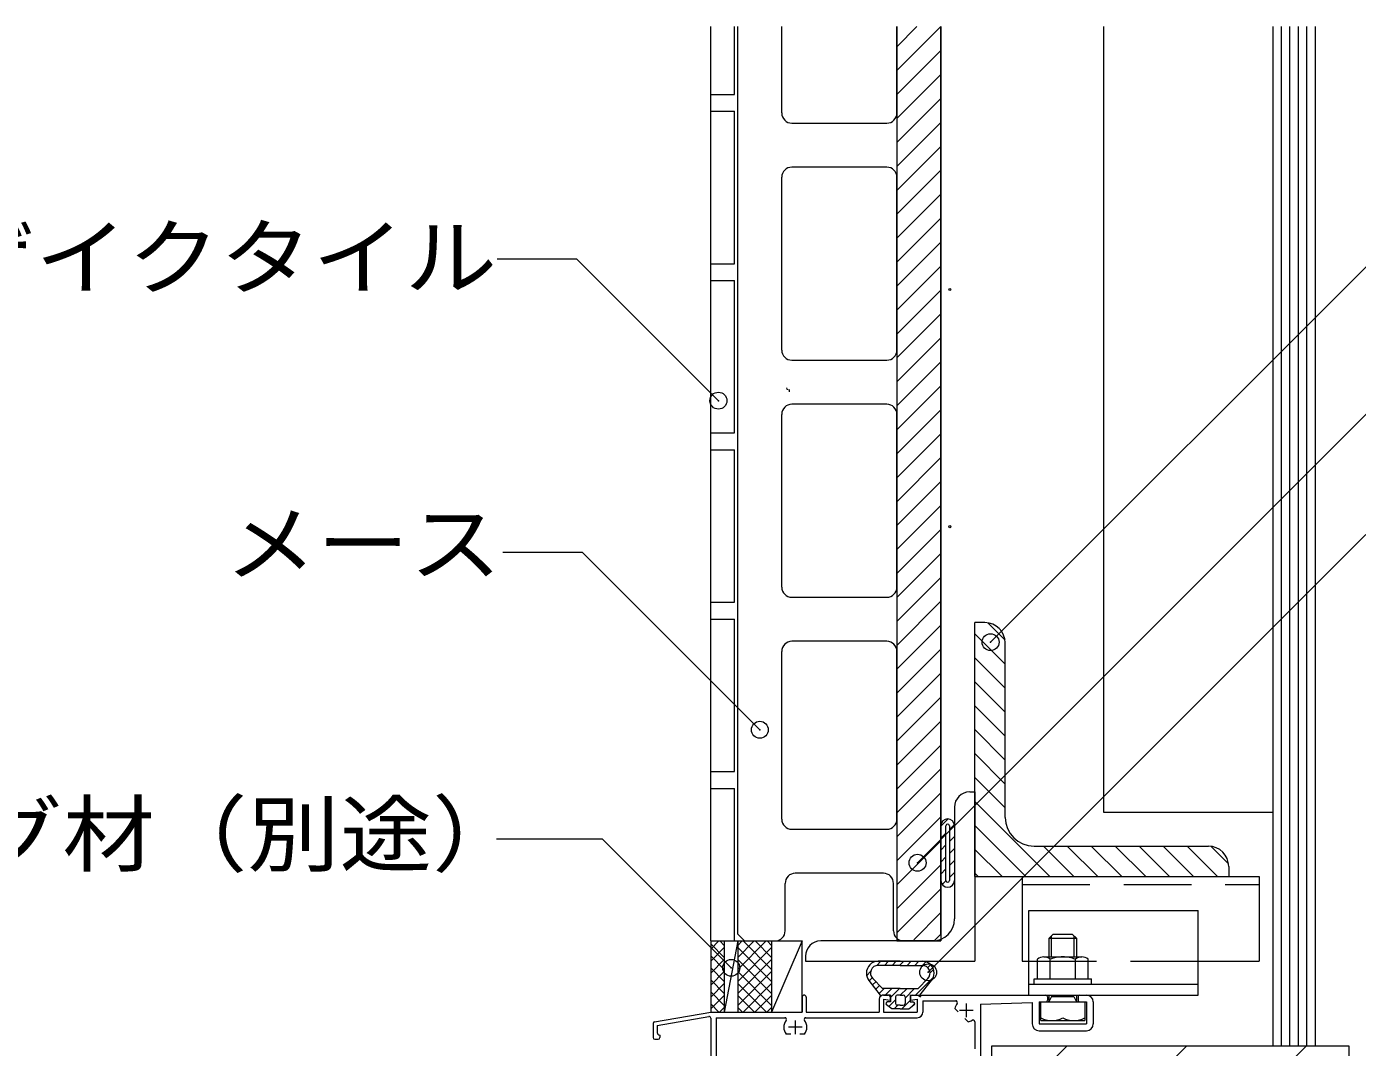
# Model space of a CAD drawing. Units: millimetres on the paper, enlarged 8 times, with parts at other scales. Extents: x -1558 to 1610, y -1130 to 1116.
# Drawn here: x 157.5 to 472, y 656.5 to 897.6 of the extents above; entities that cross this region are included whole.
import ezdxf
from ezdxf.enums import TextEntityAlignment as Align

# ---------------------------------------------------------------- set-up
doc = ezdxf.new("R2010")
doc.units = ezdxf.units.MM
doc.header["$LTSCALE"] = 8
doc.header["$PDMODE"] = 32
doc.header["$PDSIZE"] = 4
doc.linetypes.add('CHAIN1', pattern=[8, 5, -1, 1, -1])
doc.linetypes.add('DASHED2', pattern=[3, 2, -1])
for name, color, linetype, lineweight in [('1-0', 2, 'Continuous', 18), ('1-3', 7, 'Continuous', 9), ('1-4', 4, 'Continuous', 9), ('1-5', 7, 'Continuous', 9), ('1-6', 1, 'Continuous', 18), ('1-9', 7, 'Continuous', 9)]:
    doc.layers.add(name, color=color, linetype=linetype, lineweight=lineweight)
doc.styles.add('ＭＳ ゴシック', font='')
doc.styles.get('ＭＳ ゴシック').set_extended_font_data('MS Gothic')

msp = doc.modelspace()

# ---------------------------------------------------------------- linework, layer by layer
at = {"layer": '1-0'}
for p, q in [((325.558, 683.199), (325.558, 897.599)), ((335.958, 877.199), (335.958, 897.599)), ((363.158, 877.199), (363.158, 897.599)), ((373.558, 683.199), (373.558, 897.599)), ((338.358, 874.799), (360.758, 874.799)), ((335.958, 821.199), (335.958, 861.999)), ((360.758, 864.399), (338.358, 864.399)), ((363.158, 821.199), (363.158, 861.999)), ((338.358, 818.799), (360.758, 818.799)), ((360.758, 808.399), (338.358, 808.399)), ((335.958, 765.199), (335.958, 805.999)), ((363.158, 765.199), (363.158, 805.999)), ((338.358, 762.799), (360.758, 762.799)), ((360.758, 752.399), (338.358, 752.399)), ((335.958, 710.399), (335.958, 749.999)), ((363.158, 710.399), (363.158, 749.999)), ((338.358, 707.999), (360.758, 707.999)), ((336.758, 683.999), (336.758, 695.199)), ((359.958, 697.599), (339.158, 697.599)), ((362.358, 683.999), (362.358, 695.199)), ((325.558, 683.199), (327.158, 681.599)), ((371.958, 681.599), (373.558, 683.199)), ((327.158, 681.599), (334.358, 681.599)), ((371.958, 681.599), (364.758, 681.599))]:
    msp.add_line(p, q, dxfattribs=at)
at = {"layer": '1-0', "color": 7, "lineweight": 9}
msp.add_line((337.685, 811.865), (337.685, 811.286), dxfattribs=at)
for centre in [(375.69, 835.472), (375.69, 835.472), (375.69, 779.472)]:
    msp.add_circle(centre, 0.24, dxfattribs=at)
at = {"layer": '1-0'}
for centre, start, end in [((338.358, 877.199), 180, 270), ((360.758, 877.199), 270, 0), ((338.358, 861.999), 90, 180), ((360.758, 861.999), 0, 90), ((338.358, 821.199), 180, 270), ((360.758, 821.199), 270, 0), ((338.358, 805.999), 90, 180), ((360.758, 805.999), 0, 90), ((338.358, 765.199), 180, 270), ((360.758, 765.199), 270, 0), ((338.358, 749.999), 90, 180), ((360.758, 749.999), 0, 90), ((338.358, 710.399), 180, 270), ((360.758, 710.399), 270, 0), ((339.158, 695.199), 90, 180), ((359.958, 695.199), 0, 90), ((334.358, 683.999), 270, 0), ((364.758, 683.999), 180, 270)]:
    msp.add_arc(centre, 2.4, start, end, dxfattribs=at)
at = {"layer": '1-0', "color": 7, "lineweight": 9}
msp.add_arc((337.444, 812.265), 0.4, 180, 270, dxfattribs=at)
at = {"layer": '1-3', "color": 3, "lineweight": 18}
for p, q in [((383.958, 756.799), (381.558, 756.799)), ((381.558, 696.799), (381.558, 756.799)), ((388.758, 710.799), (388.758, 751.999)), ((380.358, 716.799), (381.558, 716.799)), ((381.558, 716.799), (381.558, 676.799)), ((376.758, 713.199), (376.758, 686.799)), ((395.558, 703.999), (436.758, 703.999)), ((441.558, 699.199), (441.558, 696.799)), ((381.558, 696.799), (441.558, 696.799)), ((371.558, 681.599), (345.158, 681.599)), ((341.558, 677.999), (341.558, 676.799)), ((341.558, 676.799), (381.558, 676.799))]:
    msp.add_line(p, q, dxfattribs=at)
at = {"layer": '1-3'}
for p, q in [((384.617, 756.754), (388.712, 752.658)), ((381.558, 754.156), (388.758, 746.956)), ((381.558, 748.499), (388.758, 741.299)), ((381.558, 742.842), (388.758, 735.642)), ((381.558, 737.185), (388.758, 729.985)), ((381.558, 731.528), (388.758, 724.328)), ((381.558, 725.871), (388.758, 718.671)), ((381.558, 720.214), (388.758, 713.014)), ((381.558, 714.557), (399.316, 696.799)), ((381.558, 708.9), (393.66, 696.799)), ((381.558, 703.244), (388.002, 696.799)), ((397.773, 703.999), (404.973, 696.799)), ((403.43, 703.999), (410.63, 696.799)), ((409.087, 703.999), (416.287, 696.799)), ((414.744, 703.999), (421.944, 696.799)), ((420.4, 703.999), (427.6, 696.799)), ((426.058, 703.999), (433.257, 696.799)), ((431.714, 703.999), (438.914, 696.799)), ((437.417, 703.954), (441.512, 699.858)), ((381.558, 697.587), (382.346, 696.799))]:
    msp.add_line(p, q, dxfattribs=at)
at = {"layer": '1-3', "color": 2, "lineweight": 18}
for p, q in [((392.758, 696.799), (448.758, 696.799)), ((392.758, 696.799), (392.758, 676.799)), ((448.758, 696.799), (448.758, 676.799)), ((394.358, 688.799), (434.358, 688.799)), ((394.358, 668.799), (394.358, 688.799)), ((392.758, 676.799), (394.358, 676.799)), ((434.358, 676.799), (448.758, 676.799)), ((394.358, 671.359), (434.358, 671.359))]:
    msp.add_line(p, q, dxfattribs=at)
at = {"layer": '1-3', "color": 2, "linetype": 'DASHED2', "lineweight": 18}
for p, q in [((392.758, 694.959), (448.758, 694.959)), ((394.358, 676.799), (434.358, 676.799))]:
    msp.add_line(p, q, dxfattribs=at)
at = {"layer": '1-3', "color": 2, "lineweight": 18}
msp.add_lwpolyline([(394.358, 668.799), (434.358, 668.799), (434.358, 688.799)], dxfattribs=at)
at = {"layer": '1-3', "color": 3, "lineweight": 18}
for centre, radius, start, end in [((383.958, 751.999), 4.8, 0, 90), ((380.358, 713.199), 3.6, 90, 180), ((395.558, 710.799), 6.8, 180, 270), ((436.758, 699.199), 4.8, 0, 90), ((371.558, 686.799), 5.2, 270, 0), ((345.158, 677.999), 3.6, 90, 180)]:
    msp.add_arc(centre, radius, start, end, dxfattribs=at)
at = {"layer": '1-4', "color": 7}
for p, q in [((373.558, 897.599), (363.157, 887.198)), ((367.902, 897.599), (363.157, 892.855)), ((373.558, 897.599), (373.558, 681.619)), ((411.958, 897.599), (411.958, 711.999)), ((451.958, 897.599), (451.958, 656.799)), ((453.958, 897.599), (453.958, 656.799)), ((455.958, 897.599), (455.958, 656.799)), ((457.958, 897.599), (457.958, 656.799)), ((459.958, 897.599), (459.958, 656.799)), ((461.958, 897.599), (461.958, 656.799)), ((373.558, 891.942), (363.157, 881.541)), ((373.558, 886.285), (363.157, 875.884)), ((373.558, 880.628), (363.157, 870.227)), ((373.558, 874.971), (363.157, 864.571)), ((373.558, 869.315), (363.157, 858.914)), ((373.558, 863.658), (363.157, 853.257)), ((373.558, 858.001), (363.157, 847.6)), ((373.558, 852.344), (363.157, 841.943)), ((373.558, 846.687), (363.157, 836.286)), ((373.558, 841.03), (363.157, 830.629)), ((373.558, 835.373), (363.157, 824.973)), ((373.558, 829.717), (363.157, 819.316)), ((373.558, 824.06), (363.157, 813.659)), ((373.558, 818.403), (363.157, 808.002)), ((373.557, 812.745), (363.157, 802.345)), ((373.557, 807.088), (363.157, 796.688)), ((373.558, 801.431), (363.157, 791.032)), ((373.558, 795.776), (363.157, 785.375)), ((373.558, 790.119), (363.157, 779.718)), ((373.558, 784.462), (363.157, 774.061)), ((373.558, 778.805), (363.157, 768.404)), ((373.558, 773.148), (363.157, 762.747)), ((373.558, 767.491), (363.157, 757.09)), ((373.558, 761.835), (363.157, 751.434)), ((373.558, 756.178), (363.157, 745.777)), ((373.558, 750.521), (363.157, 740.12)), ((373.558, 744.864), (363.157, 734.463)), ((373.558, 739.207), (363.157, 728.806)), ((373.558, 733.55), (363.157, 723.149)), ((373.558, 727.893), (363.157, 717.493)), ((373.558, 722.237), (363.157, 711.836)), ((373.558, 716.58), (363.157, 706.179)), ((373.558, 710.923), (363.157, 700.522)), ((411.958, 711.999), (451.958, 711.999)), ((373.558, 705.266), (363.157, 694.865)), ((373.558, 699.609), (363.157, 689.208)), ((373.558, 693.952), (363.157, 683.551)), ((373.558, 688.295), (367.126, 681.864)), ((319.158, 681.599), (319.158, 664.799)), ((319.158, 681.599), (325.558, 681.599)), ((322.358, 681.599), (322.358, 664.799)), ((325.558, 681.599), (322.358, 664.799)), ((325.558, 681.599), (325.558, 664.799)), ((325.558, 681.599), (333.558, 681.599)), ((325.558, 681.599), (325.558, 664.799)), ((333.558, 681.599), (333.558, 664.799)), ((340.757, 664.799), (340.757, 681.599)), ((319.158, 664.799), (325.558, 664.799)), ((451.958, 656.799), (461.958, 656.799))]:
    msp.add_line(p, q, dxfattribs=at)
at = {"layer": '1-4', "linetype": 'CHAIN1'}
for p, q in [((373.558, 708.73), (375.246, 710.418)), ((375.558, 707.901), (376.736, 709.08)), ((373.558, 705.902), (374.758, 707.101)), ((375.558, 705.073), (376.758, 706.273)), ((373.558, 703.073), (374.758, 704.273)), ((373.558, 700.245), (374.758, 701.444)), ((375.558, 702.244), (376.758, 703.444)), ((373.558, 697.416), (374.758, 698.616)), ((375.558, 699.416), (376.758, 700.616)), ((373.876, 694.906), (374.758, 695.788)), ((375.558, 696.588), (376.758, 697.788))]:
    msp.add_line(p, q, dxfattribs=at)
at = {"layer": '1-4'}
for p, q in [((373.558, 695.863), (373.558, 708.836)), ((374.758, 695.878), (374.758, 708.82)), ((375.558, 708.82), (375.558, 695.878)), ((376.758, 708.836), (376.758, 695.88)), ((319.158, 679.672), (321.085, 681.599)), ((319.158, 680.904), (322.358, 677.705)), ((319.158, 676.844), (322.358, 680.044)), ((321.292, 681.599), (322.358, 680.533)), ((325.558, 674.872), (332.285, 681.599)), ((325.558, 677.701), (329.457, 681.599)), ((325.558, 680.529), (326.628, 681.599)), ((325.558, 680.048), (333.558, 672.048)), ((325.558, 672.044), (333.558, 680.044)), ((326.835, 681.599), (333.558, 674.876)), ((329.663, 681.599), (333.558, 677.705)), ((332.492, 681.599), (333.558, 680.533)), ((319.158, 678.076), (322.358, 674.876)), ((319.158, 674.015), (322.358, 677.215)), ((325.558, 677.219), (333.558, 669.219)), ((325.558, 669.215), (333.558, 677.215)), ((358.385, 675.801), (359.383, 676.799)), ((363.957, 676.799), (358.757, 676.799)), ((363.958, 676.799), (358.758, 676.799)), ((360.22, 675.839), (361.179, 676.799)), ((362.015, 675.839), (362.974, 676.799)), ((363.811, 675.839), (364.771, 676.799)), ((363.957, 676.799), (369.158, 676.799)), ((363.958, 676.799), (369.158, 676.799)), ((365.607, 675.839), (366.568, 676.799)), ((367.404, 675.839), (368.363, 676.799)), ((369.199, 675.838), (370.022, 676.662)), ((319.158, 675.248), (322.358, 672.048)), ((319.158, 671.187), (322.358, 674.387)), ((325.558, 674.391), (333.558, 666.391)), ((325.558, 666.387), (333.558, 674.387)), ((356.015, 673.432), (356.956, 674.372)), ((363.957, 675.839), (358.757, 675.839)), ((363.957, 675.839), (369.158, 675.839)), ((367.547, 668.799), (371.788, 673.039)), ((370.457, 675.301), (371.136, 675.98)), ((370.997, 674.044), (371.82, 674.867)), ((319.158, 672.419), (322.358, 669.219)), ((319.158, 668.358), (322.358, 671.558)), ((325.558, 671.562), (332.321, 664.799)), ((326.799, 664.799), (333.558, 671.558)), ((359.317, 668.799), (356.567, 672.255)), ((356.597, 672.217), (357.281, 672.901)), ((357.393, 671.217), (358.16, 671.983)), ((359.717, 670.399), (357.446, 672.709)), ((358.189, 670.217), (359.049, 671.078)), ((358.984, 669.217), (360.167, 670.399)), ((363.957, 670.399), (359.717, 670.399)), ((360.363, 668.799), (361.963, 670.399)), ((361.637, 668.277), (363.759, 670.399)), ((363.955, 668.799), (365.556, 670.399)), ((363.957, 670.399), (368.197, 670.399)), ((365.077, 668.125), (367.351, 670.399)), ((368.197, 670.399), (370.469, 672.709)), ((368.597, 668.799), (371.349, 672.255)), ((319.158, 669.591), (322.358, 666.391)), ((319.158, 665.53), (322.358, 668.73)), ((319.158, 666.762), (321.121, 664.799)), ((325.558, 668.734), (329.493, 664.799)), ((329.627, 664.799), (333.558, 668.73)), ((359.317, 668.799), (359.157, 668.399)), ((359.717, 668.799), (359.157, 668.399)), ((361.637, 668.799), (359.717, 668.799)), ((361.637, 667.199), (360.957, 667.199)), ((361.254, 666.098), (362.838, 667.681)), ((361.637, 668.799), (361.637, 667.199)), ((362.838, 668.399), (362.838, 666.799)), ((363.957, 668.799), (363.238, 668.799)), ((363.957, 668.799), (364.678, 668.799)), ((364.347, 665.599), (366.277, 667.529)), ((365.077, 668.399), (365.077, 666.799)), ((366.277, 668.799), (366.277, 667.199)), ((366.277, 667.199), (366.958, 667.199)), ((366.598, 666.053), (367.358, 666.813)), ((368.597, 668.799), (368.758, 668.399)), ((321.255, 664.799), (322.358, 665.902)), ((325.558, 665.906), (326.665, 664.799)), ((332.455, 664.799), (333.558, 665.902)), ((361.958, 665.599), (360.726, 666.473)), ((363.957, 665.599), (361.958, 665.599)), ((362.551, 665.599), (363.351, 666.399)), ((363.957, 666.399), (363.238, 666.399)), ((363.957, 666.399), (364.678, 666.399))]:
    msp.add_line(p, q, dxfattribs=at)
at = {"layer": '1-4', "color": 7}
for points in [[(363.157, 897.599), (363.157, 681.599), (373.558, 681.619)], [(333.558, 681.599), (340.757, 681.599), (333.558, 664.799)], [(325.558, 664.799), (333.558, 664.799), (340.758, 664.799)]]:
    msp.add_lwpolyline(points, dxfattribs=at)
at = {"layer": '1-4'}
for points in [[(366.277, 668.799), (368.197, 668.799), (368.758, 668.399)], [(363.957, 665.599), (365.958, 665.599), (367.189, 666.473)]]:
    msp.add_lwpolyline(points, dxfattribs=at)
for centre, radius, start, end in [((375.158, 708.82), 1.6, 0, 180), ((375.158, 708.82), 0.4, 0, 180), ((375.158, 695.885), 1.6, 180, 0), ((375.158, 695.885), 0.4, 180, 0), ((358.757, 673.999), 2.8, 90, 180), ((369.158, 673.999), 2.8, 0, 90), ((358.757, 673.999), 2.8, 179.99997, 218.51535), ((358.757, 673.999), 1.84, 90, 224.52559), ((369.158, 673.999), 1.84, 315.4744, 89.99998), ((369.158, 673.999), 2.8, 321.48462, 0), ((360.957, 666.799), 0.4, 90, 180), ((360.957, 666.799), 0.4, 179.99997, 234.64281), ((363.238, 668.399), 0.4, 90, 180), ((363.238, 666.799), 0.4, 179.99997, 270), ((364.678, 668.399), 0.4, 0, 90), ((364.678, 666.799), 0.4, 270, 0), ((366.958, 666.799), 0.4, 0, 90), ((366.958, 666.799), 0.4, 305.35719, 0)]:
    msp.add_arc(centre, radius, start, end, dxfattribs=at)
at = {"layer": '1-5', "color": 2, "lineweight": 18}
for p, q in [((399.16, 682.239), (400.12, 683.199)), ((399.72, 677.839), (399.72, 682.799)), ((400.12, 683.199), (402.36, 683.199)), ((402.36, 683.199), (404.6, 683.199)), ((404.6, 683.199), (405.56, 682.239)), ((405, 682.799), (405, 677.839)), ((399.16, 682.239), (405.56, 682.239)), ((399.16, 677.839), (399.16, 682.239)), ((405.56, 682.239), (405.56, 677.839)), ((396.358, 672.639), (396.358, 677.262)), ((397.858, 677.839), (406.858, 677.839)), ((399.358, 672.639), (399.358, 677.262)), ((405.358, 672.639), (405.358, 677.262)), ((408.358, 672.639), (408.358, 677.262)), ((395.558, 672.639), (409.158, 672.639)), ((395.558, 671.359), (395.558, 672.639)), ((395.558, 671.359), (409.158, 671.359)), ((396.358, 672.639), (408.358, 672.639)), ((409.158, 671.359), (409.158, 672.639)), ((397.16, 667.199), (402.36, 667.199)), ((397.16, 662.799), (397.16, 667.199)), ((399.72, 668.479), (399.121, 667.367)), ((399.16, 667.519), (399.16, 668.799)), ((399.72, 668.479), (405, 668.479)), ((402.36, 667.199), (407.56, 667.199)), ((405, 668.479), (405.56, 667.199)), ((405.56, 668.799), (405.56, 667.519)), ((407.56, 667.199), (407.56, 662.799)), ((397.16, 662.799), (402.36, 662.799)), ((402.36, 662.799), (407.56, 662.799)), ((385.558, 639.199), (385.558, 656.799)), ((385.558, 656.799), (469.958, 656.799)), ((385.799, 639.199), (403.399, 656.799)), ((411.684, 636.799), (431.684, 656.799)), ((439.968, 636.799), (459.968, 656.799)), ((469.958, 656.799), (469.958, 352.799))]:
    msp.add_line(p, q, dxfattribs=at)
at = {"layer": '1-5'}
for p, q in [((395.558, 671.359), (409.158, 671.359)), ((340.758, 668.319), (340.758, 664.799)), ((341.718, 668.319), (341.718, 664.799)), ((358.998, 667.839), (358.998, 664.799)), ((359.958, 668.799), (361.158, 668.799)), ((359.958, 667.839), (359.958, 664.799)), ((359.958, 667.839), (361.558, 667.599)), ((361.558, 668.399), (361.558, 667.599)), ((366.358, 668.399), (366.358, 667.599)), ((366.358, 667.599), (367.958, 667.839)), ((366.758, 668.799), (398.358, 668.799)), ((367.958, 667.839), (367.958, 664.799)), ((369.278, 667.479), (369.278, 664.799)), ((369.278, 667.479), (377.068, 667.479)), ((382.878, 666.639), (395.158, 667.039)), ((382.878, 666.639), (382.878, 646.399)), ((395.158, 667.039), (395.158, 661.999)), ((396.758, 667.199), (396.758, 661.999)), ((396.758, 667.199), (398.358, 667.199)), ((398.758, 668.399), (398.758, 667.599)), ((405.958, 668.399), (405.958, 667.599)), ((406.358, 668.799), (407.958, 668.799)), ((406.358, 667.199), (407.958, 667.199)), ((407.958, 667.199), (407.958, 661.999)), ((409.558, 667.199), (409.558, 661.999)), ((305.888, 662.457), (319.158, 664.799)), ((306.518, 661.594), (318.688, 663.741)), ((319.158, 664.799), (334.358, 664.799)), ((320.358, 664.799), (334.358, 664.799)), ((335.318, 664.799), (340.758, 664.799)), ((341.718, 664.799), (358.998, 664.799)), ((359.958, 664.799), (367.958, 664.799)), ((377.651, 664.844), (376.871, 665.623)), ((305.558, 662.063), (305.558, 658.799)), ((306.518, 661.594), (306.518, 659.999)), ((319.158, 663.347), (319.158, 637.199)), ((320.478, 663.479), (336.668, 663.479)), ((320.478, 663.479), (320.478, 650.919)), ((341.648, 663.479), (367.958, 663.479)), ((379.982, 662.512), (379.202, 663.292)), ((381.558, 662.52), (381.558, 656.123)), ((396.758, 661.999), (407.958, 661.999)), ((396.758, 660.399), (407.958, 660.399)), ((305.958, 658.399), (306.758, 658.399)), ((307.158, 659.359), (307.158, 658.799)), ((338.061, 659.599), (336.958, 659.599)), ((341.357, 659.599), (340.255, 659.599))]:
    msp.add_line(p, q, dxfattribs=at)
at = {"layer": '1-5', "color": 4}
msp.add_line((359.957, 668.799), (361.158, 668.799), dxfattribs=at)
at = {"layer": '1-5', "linetype": 'CHAIN1'}
for p, q in [((379.558, 666.799), (379.558, 663.599)), ((381.157, 665.199), (377.958, 665.199)), ((340.758, 661.199), (337.558, 661.199)), ((339.158, 662.799), (339.158, 659.599))]:
    msp.add_line(p, q, dxfattribs=at)
at = {"layer": '1-5', "color": 2, "lineweight": 18}
for centre, radius, start, end in [((397.858, 675.602), 2.237, 90, 132.10399), ((397.858, 675.602), 2.237, 47.896, 90), ((402.358, 669.756), 8.083, 90, 111.78699), ((402.358, 669.756), 8.083, 68.213, 90), ((406.858, 675.602), 2.237, 90, 132.10399), ((406.858, 675.602), 2.237, 47.896, 90), ((398.84, 667.519), 0.32, 270, 0), ((405.88, 667.519), 0.32, 180, 270), ((399.76, 668.4), 5.601, 242.34299, 297.657), ((404.96, 668.4), 5.601, 242.34299, 297.657)]:
    msp.add_arc(centre, radius, start, end, dxfattribs=at)
at = {"layer": '1-5'}
for centre, radius, start, end in [((341.238, 668.319), 0.48, 0, 180), ((359.958, 667.839), 0.96, 90, 180), ((361.158, 668.399), 0.4, 0, 90), ((366.758, 668.399), 0.4, 90, 180), ((379.558, 665.199), 2.72, 142.946, 171.032), ((377.068, 667.079), 0.4, 322.946, 90), ((398.358, 668.399), 0.4, 0, 90), ((398.358, 667.599), 0.4, 270, 0), ((406.358, 668.399), 0.4, 90, 180), ((406.358, 667.599), 0.4, 180, 270), ((407.958, 667.199), 1.6, 0, 90), ((318.758, 663.347), 0.4, 0, 100.008), ((367.958, 664.799), 1.32, 270, 0), ((305.958, 662.063), 0.4, 100.008, 180), ((339.158, 661.199), 2.72, 142.946, 216.032), ((336.668, 663.079), 0.4, 322.946, 90), ((341.648, 663.079), 0.4, 90, 217.05399), ((339.158, 661.199), 2.72, 323.96799, 37.05399), ((379.558, 665.199), 2.72, 278.96799, 300.85199), ((381.157, 662.52), 0.4, 0, 120.85199), ((396.758, 661.999), 1.6, 180, 270), ((407.958, 661.999), 1.6, 270, 0), ((305.958, 658.799), 0.4, 180, 270), ((307.158, 659.999), 0.64, 180, 270), ((306.758, 658.799), 0.4, 270, 0)]:
    msp.add_arc(centre, radius, start, end, dxfattribs=at)
at = {"layer": '1-6'}
for p, q in [((319.158, 681.599), (319.158, 897.599)), ((324.758, 881.599), (324.758, 897.599)), ((319.158, 881.599), (324.758, 881.599)), ((319.158, 877.599), (324.758, 877.599)), ((324.758, 841.599), (324.758, 877.599)), ((319.158, 841.599), (324.758, 841.599)), ((319.158, 837.599), (324.758, 837.599)), ((324.758, 801.599), (324.758, 837.599)), ((319.158, 801.599), (324.758, 801.599)), ((319.158, 797.599), (324.758, 797.599)), ((324.758, 761.599), (324.758, 797.599)), ((319.158, 761.599), (324.758, 761.599)), ((319.158, 757.599), (324.758, 757.599)), ((324.758, 721.599), (324.758, 757.599)), ((319.158, 721.599), (324.758, 721.599)), ((319.158, 717.599), (324.758, 717.599)), ((324.758, 681.599), (324.758, 717.599)), ((319.158, 681.599), (327.158, 681.599))]:
    msp.add_line(p, q, dxfattribs=at)
at = {"layer": '1-9'}
for p, q in [((385.296, 752.181), (493.813, 860.697)), ((268.688, 842.766), (287.449, 842.766)), ((320.979, 809.236), (287.449, 842.766)), ((368.047, 700.066), (487.7, 819.719)), ((370.551, 674.196), (473.974, 777.619)), ((270.028, 773.47), (288.79, 773.47)), ((330.775, 731.485), (288.79, 773.47)), ((268.546, 705.707), (293.575, 705.707)), ((324.008, 675.249), (293.55, 705.707))]:
    msp.add_line(p, q, dxfattribs=at)
for p in [(320.979, 809.236), (385.296, 752.181), (330.775, 731.485), (368.047, 700.066), (324.008, 675.249), (370.551, 674.196)]:
    msp.add_point(p, dxfattribs=at)

# ---------------------------------------------------------------- texts
at = {"layer": '1-9', "style": 'ＭＳ ゴシック', "width": 1.1}
for s, p in [('50㎜二丁モザイクタイル', (28.601, 831.453)), ('メース', (204.264, 763.875)), ('シーリング材（別途）', (56.854, 695.191))]:
    msp.add_text(s, height=14.55, dxfattribs=at).set_placement(p, align=Align.BOTTOM_LEFT)

doc.saveas('drawing.dxf')
